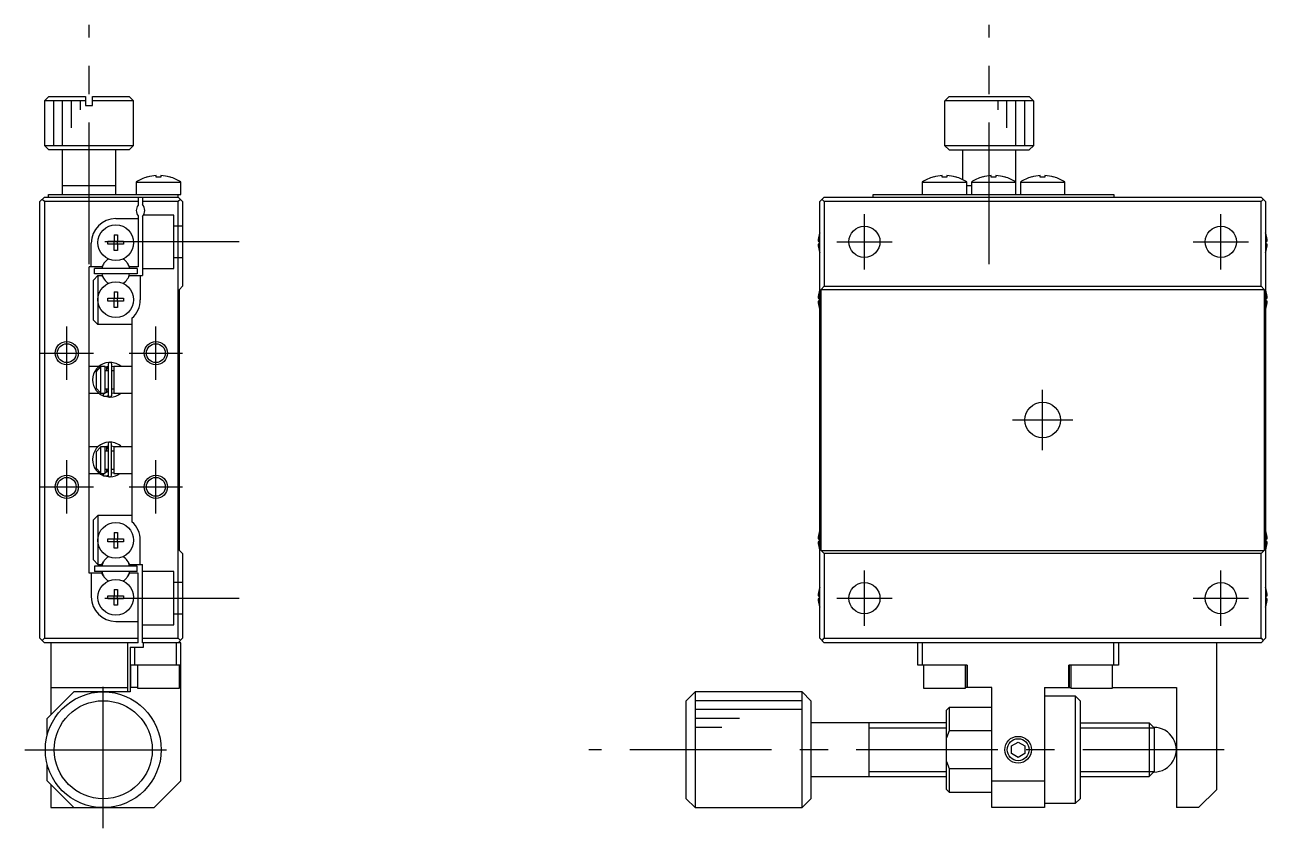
# Model space of a CAD drawing. Extents: x 0 to 319, y -8 to 229.
# Drawn here: x 179.3 to 318.7, y 77 to 167.1 of the extents above; entities that cross this region are included whole.
import ezdxf

# ---------------------------------------------------------------- set-up
doc = ezdxf.new("R2010")
doc.units = 0
doc.header["$LTSCALE"] = 0.5
doc.linetypes.add('CENTER', pattern=[50.8, 31.75, -6.35, 6.35, -6.35])
doc.linetypes.add('DASHED', pattern=[19.05, 12.7, -6.35])
for name, color, linetype in [('MSM_CENTER', 1, 'CENTER'), ('MSM_CONTINUOUS', 7, 'CONTINUOUS'), ('MSM_DASHED', 4, 'DASHED'), ('MSM_NARROW', 5, 'CONTINUOUS')]:
    doc.layers.add(name, color=color, linetype=linetype)

msp = doc.modelspace()

# ---------------------------------------------------------------- linework, layer by layer
at = {"layer": 'MSM_CENTER'}
for p, q in [((186.466949, 140.260006), (186.466949, 167.096461)), ((287.463838, 140.260006), (287.463838, 167.096461)), ((273.463838, 139.658491), (273.463838, 145.858491)), ((313.463838, 139.658491), (313.463838, 145.858491)), ((203.300918, 142.758491), (188.227579, 142.758491)), ((270.363838, 142.758491), (276.563838, 142.758491)), ((310.363838, 142.758491), (316.563838, 142.758491)), ((183.966948, 127.25849), (183.966948, 133.258492)), ((193.966948, 127.25849), (193.966948, 133.258492)), ((180.966947, 130.258491), (186.96695, 130.258491)), ((190.966947, 130.258491), (196.96695, 130.258491)), ((293.463838, 119.358491), (293.463838, 126.158491)), ((290.063838, 122.758491), (296.863838, 122.758491)), ((183.966948, 112.25849), (183.966948, 118.258492)), ((193.966948, 112.25849), (193.966948, 118.258492)), ((180.966947, 115.258491), (186.96695, 115.258491)), ((190.966947, 115.258491), (196.96695, 115.258491)), ((273.463838, 99.658491), (273.463838, 105.858491)), ((313.463838, 99.658491), (313.463838, 105.858491)), ((188.227579, 102.758491), (203.300918, 102.758491)), ((270.363838, 102.758491), (276.563838, 102.758491)), ((310.363838, 102.758491), (316.563838, 102.758491)), ((188.066949, 76.958491), (188.066949, 94.558491)), ((179.266949, 85.758491), (196.866949, 85.758491)), ((313.832077, 85.758491), (242.535535, 85.758491))]:
    msp.add_line(p, q, dxfattribs=at)
at = {"layer": 'MSM_CONTINUOUS'}
for p, q in [((181.966949, 159.058491), (181.466949, 158.558491)), ((181.966949, 159.058491), (186.066949, 159.058491)), ((186.066949, 159.058491), (186.066949, 158.058491)), ((186.866949, 159.058491), (190.966949, 159.058491)), ((186.866949, 158.058491), (186.866949, 159.058491)), ((191.466949, 158.558491), (190.966949, 159.058491)), ((282.479863, 158.558491), (282.981651, 159.058491)), ((282.981651, 159.058491), (291.946025, 159.058491)), ((291.946025, 159.058491), (292.447812, 158.558491)), ((186.066949, 158.558491), (181.466949, 158.558491)), ((181.466949, 158.558491), (181.466949, 153.558491)), ((186.066949, 158.058491), (186.866949, 158.058491)), ((191.466949, 158.558491), (186.866949, 158.558491)), ((191.466949, 153.558491), (191.466949, 158.558491)), ((282.463838, 158.058491), (282.479863, 158.058491)), ((282.463838, 158.058491), (282.463838, 153.558491)), ((282.479863, 158.058491), (282.479863, 158.558491)), ((292.447812, 158.558491), (282.479863, 158.558491)), ((292.447812, 158.558491), (292.447812, 158.058491)), ((292.447812, 158.058491), (292.463838, 158.058491)), ((292.463838, 153.558491), (292.463838, 158.058491)), ((181.466949, 153.558491), (191.466949, 153.558491)), ((181.466949, 153.558491), (181.966949, 153.058491)), ((190.966949, 153.058491), (191.466949, 153.558491)), ((282.463838, 153.558491), (292.463838, 153.558491)), ((282.463838, 153.558491), (282.963838, 153.058491)), ((291.963838, 153.058491), (292.463838, 153.558491)), ((190.966949, 153.058491), (181.966949, 153.058491)), ((183.466949, 153.058491), (183.466949, 148.058491)), ((189.466949, 148.058491), (189.466949, 153.058491)), ((282.963838, 153.058491), (291.963838, 153.058491)), ((284.463838, 153.058491), (284.463838, 149.73962)), ((290.463838, 148.058491), (290.463838, 153.058491)), ((191.766949, 149.450149), (196.766949, 149.450149)), ((191.766949, 149.450149), (191.766949, 148.058491)), ((193.008359, 150.021072), (193.005016, 150.027927)), ((194.006949, 150.021072), (194.006949, 150.193444)), ((194.526949, 150.021072), (194.006949, 150.021072)), ((194.526949, 150.193444), (194.526949, 150.021072)), ((195.528882, 150.027927), (195.525538, 150.021072)), ((196.766949, 148.058491), (196.766949, 149.450149)), ((279.963838, 149.450149), (279.963838, 148.058491)), ((279.963838, 149.450149), (284.963838, 149.450149)), ((281.205248, 150.021072), (281.201905, 150.027927)), ((282.203838, 150.021072), (282.203838, 150.193444)), ((282.723838, 150.021072), (282.203838, 150.021072)), ((282.723838, 150.193444), (282.723838, 150.021072)), ((283.725771, 150.027927), (283.722427, 150.021072)), ((284.963838, 148.058491), (284.963838, 149.450149)), ((285.463838, 149.450149), (285.463838, 148.058491)), ((285.463838, 149.450149), (290.463838, 149.450149)), ((286.705248, 150.021072), (286.701905, 150.027927)), ((287.703838, 150.021072), (287.703838, 150.193444)), ((288.223838, 150.021072), (287.703838, 150.021072)), ((288.223838, 150.193444), (288.223838, 150.021072)), ((289.225771, 150.027927), (289.222427, 150.021072)), ((290.963838, 149.450149), (290.963838, 148.058491)), ((290.963838, 149.450149), (295.963838, 149.450149)), ((292.205248, 150.021072), (292.201905, 150.027927)), ((293.203838, 150.021072), (293.203838, 150.193444)), ((293.723838, 150.021072), (293.203838, 150.021072)), ((293.723838, 150.193444), (293.723838, 150.021072)), ((294.725771, 150.027927), (294.722427, 150.021072)), ((295.963838, 148.058491), (295.963838, 149.450149)), ((180.966949, 147.258491), (181.466949, 147.758491)), ((181.466949, 147.758491), (196.466949, 147.758491)), ((181.916949, 147.758491), (181.916949, 148.058491)), ((181.916949, 148.058491), (196.766949, 148.058491)), ((183.466949, 149.058491), (189.466949, 149.058491)), ((191.966949, 147.758491), (191.966949, 146.858491)), ((192.466949, 147.758491), (192.466949, 146.919929)), ((196.416949, 148.058491), (196.416949, 147.758491)), ((196.966949, 147.258491), (196.466949, 147.758491)), ((268.963838, 147.758491), (268.463838, 147.258491)), ((268.963838, 147.758491), (317.963838, 147.758491)), ((274.463838, 147.758491), (274.463838, 148.058491)), ((274.463838, 148.058491), (301.463838, 148.058491)), ((284.963838, 149.058491), (285.463838, 149.058491)), ((301.463838, 148.058491), (301.463838, 147.758491)), ((318.463838, 147.258491), (317.963838, 147.758491)), ((180.966949, 98.258491), (180.966949, 147.258491)), ((181.466949, 147.258491), (181.216949, 147.508491)), ((191.966949, 147.258491), (181.466949, 147.258491)), ((181.466949, 147.258491), (181.466949, 98.258491)), ((196.466949, 147.258491), (192.466949, 147.258491)), ((196.716949, 147.508491), (196.466949, 147.258491)), ((196.466949, 98.258491), (196.466949, 147.258491)), ((196.966949, 147.258491), (196.966949, 137.758491)), ((268.463838, 98.258491), (268.463838, 147.258491)), ((268.963838, 147.258491), (268.713838, 147.508491)), ((268.963838, 147.258491), (268.963838, 137.758491)), ((317.963838, 147.258491), (268.963838, 147.258491)), ((318.213838, 147.508491), (317.963838, 147.258491)), ((317.963838, 137.758491), (317.963838, 147.258491)), ((318.463838, 147.258491), (318.463838, 98.258491)), ((189.466949, 145.358491), (191.966949, 145.358491)), ((191.966949, 145.658491), (191.966949, 139.958491)), ((192.466949, 145.597053), (192.466949, 138.958491)), ((186.716949, 139.958491), (186.716949, 142.608491)), ((188.580587, 142.478491), (188.580587, 142.838491)), ((188.580587, 142.838491), (189.286949, 142.838491)), ((189.286949, 142.478491), (188.580587, 142.478491)), ((189.286949, 143.544853), (189.646949, 143.544853)), ((189.286949, 143.544853), (189.286949, 142.838491)), ((189.297321, 142.828119), (189.286949, 142.838491)), ((189.297321, 142.488863), (189.286949, 142.478491)), ((189.286949, 141.77213), (189.286949, 142.478491)), ((189.297321, 142.828119), (189.636577, 142.828119)), ((189.297321, 142.488863), (189.297321, 142.828119)), ((189.636577, 142.488863), (189.297321, 142.488863)), ((189.636577, 142.828119), (189.646949, 142.838491)), ((189.636577, 142.828119), (189.636577, 142.488863)), ((189.636577, 142.488863), (189.646949, 142.478491)), ((189.646949, 143.544853), (189.646949, 142.838491)), ((189.646949, 142.838491), (190.35331, 142.838491)), ((189.646949, 142.478491), (189.646949, 141.77213)), ((190.35331, 142.478491), (189.646949, 142.478491)), ((190.35331, 142.838491), (190.35331, 142.478491)), ((268.273979, 142.838491), (268.394316, 142.838491)), ((268.394316, 142.478491), (268.273979, 142.478491)), ((268.389694, 143.547107), (268.394316, 143.544853)), ((268.394316, 142.838491), (268.394316, 142.478491)), ((318.533359, 143.544853), (318.537982, 143.547107)), ((318.533359, 142.838491), (318.653697, 142.838491)), ((318.533359, 142.478491), (318.533359, 142.838491)), ((318.653697, 142.478491), (318.533359, 142.478491)), ((189.646949, 141.77213), (189.286949, 141.77213)), ((268.394316, 141.77213), (268.389694, 141.769875)), ((318.537982, 141.769875), (318.533359, 141.77213)), ((187.922537, 139.958491), (186.466949, 139.958491)), ((186.466949, 105.558491), (186.466949, 139.958491)), ((191.866949, 139.758491), (187.066949, 139.758491)), ((187.066949, 139.158491), (187.066949, 139.758491)), ((188.092134, 140.252241), (187.922537, 139.958491)), ((191.011361, 139.958491), (190.841764, 140.252241)), ((191.966949, 139.958491), (191.011361, 139.958491)), ((191.866949, 139.758491), (191.866949, 139.158491)), ((186.966949, 138.458491), (187.466949, 138.958491)), ((186.966949, 133.958491), (186.966949, 138.458491)), ((191.866949, 139.158491), (187.066949, 139.158491)), ((187.466949, 138.958491), (187.922537, 138.958491)), ((187.466949, 138.958491), (187.466949, 133.458491)), ((187.922537, 138.958491), (188.092134, 138.664741)), ((190.841764, 138.664741), (191.011361, 138.958491)), ((191.011361, 138.958491), (192.466949, 138.958491)), ((192.216949, 138.958491), (192.216949, 136.258491)), ((189.286949, 137.144853), (189.646949, 137.144853)), ((189.286949, 137.144853), (189.286949, 136.438491)), ((189.646949, 137.144853), (189.646949, 136.438491)), ((196.616949, 137.408491), (196.966949, 137.758491)), ((196.616949, 108.108491), (196.616949, 137.408491)), ((268.389694, 137.147107), (268.394316, 137.144853)), ((268.613838, 137.408491), (268.963838, 137.758491)), ((268.613838, 108.108491), (268.613838, 137.408491)), ((268.613838, 137.408491), (318.313838, 137.408491)), ((268.963838, 137.758491), (317.963838, 137.758491)), ((317.963838, 137.758491), (318.313838, 137.408491)), ((318.313838, 137.408491), (318.313838, 108.108491)), ((318.533359, 137.144853), (318.537982, 137.147107)), ((188.580587, 136.078491), (188.580587, 136.438491)), ((188.580587, 136.438491), (189.286949, 136.438491)), ((189.286949, 136.078491), (188.580587, 136.078491)), ((189.297321, 136.428119), (189.286949, 136.438491)), ((189.297321, 136.088863), (189.286949, 136.078491)), ((189.286949, 135.37213), (189.286949, 136.078491)), ((189.646949, 135.37213), (189.286949, 135.37213)), ((189.297321, 136.428119), (189.636577, 136.428119)), ((189.297321, 136.088863), (189.297321, 136.428119)), ((189.636577, 136.088863), (189.297321, 136.088863)), ((189.636577, 136.428119), (189.646949, 136.438491)), ((189.636577, 136.428119), (189.636577, 136.088863)), ((189.636577, 136.088863), (189.646949, 136.078491)), ((189.646949, 136.438491), (190.35331, 136.438491)), ((189.646949, 136.078491), (189.646949, 135.37213)), ((190.35331, 136.078491), (189.646949, 136.078491)), ((190.35331, 136.438491), (190.35331, 136.078491)), ((268.273979, 136.438491), (268.394316, 136.438491)), ((268.394316, 136.078491), (268.273979, 136.078491)), ((268.394316, 135.37213), (268.389694, 135.369875)), ((268.394316, 136.438491), (268.394316, 136.078491)), ((318.533359, 136.438491), (318.653697, 136.438491)), ((318.533359, 136.078491), (318.533359, 136.438491)), ((318.653697, 136.078491), (318.533359, 136.078491)), ((318.537982, 135.369875), (318.533359, 135.37213)), ((187.466949, 133.458491), (186.966949, 133.958491)), ((191.266949, 134.179429), (191.266949, 111.337553)), ((191.266949, 133.458491), (187.466949, 133.458491)), ((187.56201, 128.758491), (186.466949, 128.758491)), ((187.266949, 128.175006), (187.766949, 128.704174)), ((188.266949, 128.758491), (187.766949, 128.758491)), ((187.766949, 128.758491), (187.766949, 125.758491)), ((188.048225, 129.058503), (188.037971, 129.054081)), ((188.100452, 129.07938), (188.047785, 129.059354)), ((188.266769, 128.717091), (188.614797, 128.804537)), ((188.266935, 128.71024), (188.27672, 128.711866)), ((188.266949, 125.758491), (188.266949, 128.758491)), ((188.614799, 128.258491), (188.266949, 128.258491)), ((188.27672, 128.711866), (188.291441, 128.713672)), ((188.291441, 128.713672), (188.306239, 128.714725)), ((188.306239, 128.714725), (188.321074, 128.71502)), ((188.321074, 128.71502), (188.335908, 128.714557)), ((188.335908, 128.714557), (188.350701, 128.713336)), ((188.350701, 128.713336), (188.365413, 128.711361)), ((188.365413, 128.711361), (188.380005, 128.708637)), ((188.380005, 128.708637), (188.394441, 128.705173)), ((188.394441, 128.705173), (188.40868, 128.700979)), ((188.40868, 128.700979), (188.422687, 128.696066)), ((188.422687, 128.696066), (188.436425, 128.69045)), ((188.436425, 128.69045), (188.449859, 128.684145)), ((188.449859, 128.684145), (188.462955, 128.677171)), ((188.462955, 128.677171), (188.47568, 128.669547)), ((188.466949, 128.258491), (188.466949, 128.675241)), ((188.47568, 128.669547), (188.488003, 128.661294)), ((188.488003, 128.661294), (188.499894, 128.652435)), ((188.499894, 128.652435), (188.511324, 128.642994)), ((188.511324, 128.642994), (188.522265, 128.632996)), ((188.522265, 128.632996), (188.532693, 128.622469)), ((188.532693, 128.622469), (188.542583, 128.61144)), ((188.542583, 128.61144), (188.551913, 128.599938)), ((188.551913, 128.599938), (188.56066, 128.587991)), ((188.56066, 128.587991), (188.568807, 128.575631)), ((188.568807, 128.575631), (188.576335, 128.562889)), ((188.576335, 128.562889), (188.583227, 128.549796)), ((188.583227, 128.549796), (188.58947, 128.536384)), ((188.58947, 128.536384), (188.595048, 128.522686)), ((188.595048, 128.522686), (188.599952, 128.508736)), ((188.599952, 128.508736), (188.604169, 128.494566)), ((188.604169, 128.494566), (188.607693, 128.48021)), ((188.607693, 128.48021), (188.610515, 128.465704)), ((188.610515, 128.465704), (188.612629, 128.451079)), ((188.612629, 128.451079), (188.614033, 128.436372)), ((188.614033, 128.436372), (188.614722, 128.421617)), ((188.614722, 128.421617), (188.614799, 128.414927)), ((188.614799, 129.016538), (188.614799, 125.516538)), ((188.792859, 129.215311), (188.692235, 129.211684)), ((189.014799, 125.516538), (189.014799, 129.016538)), ((189.266949, 128.258491), (189.014799, 128.258491)), ((189.014801, 128.804219), (189.267062, 128.749913)), ((191.266949, 128.758491), (189.266949, 128.758491)), ((189.266949, 128.758491), (189.266949, 125.758491)), ((187.266949, 128.175006), (187.266949, 126.341976)), ((186.466949, 125.758491), (187.580289, 125.758491)), ((187.766949, 125.812808), (187.266949, 126.341976)), ((187.766949, 125.758491), (188.266949, 125.758491)), ((188.038913, 125.478529), (188.10859, 125.706817)), ((188.044451, 125.489553), (188.044244, 125.484157)), ((188.044244, 125.484157), (188.044545, 125.479832)), ((188.045164, 125.495987), (188.044451, 125.489553)), ((188.044545, 125.479832), (188.045009, 125.477616)), ((188.045009, 125.477616), (188.047785, 125.473722)), ((188.046378, 125.503419), (188.045164, 125.495987)), ((188.048087, 125.511802), (188.046378, 125.503419)), ((188.047785, 125.473722), (188.078175, 125.461567)), ((188.050279, 125.521086), (188.048087, 125.511802)), ((188.052941, 125.531212), (188.050279, 125.521086)), ((188.056056, 125.542119), (188.052941, 125.531212)), ((188.059607, 125.553739), (188.056056, 125.542119)), ((188.063569, 125.566), (188.059607, 125.553739)), ((188.06792, 125.578826), (188.063569, 125.566)), ((188.072632, 125.592139), (188.06792, 125.578826)), ((188.077675, 125.605856), (188.072632, 125.592139)), ((188.08302, 125.619893), (188.077675, 125.605856)), ((188.078175, 125.461567), (188.110836, 125.450314)), ((188.088633, 125.634163), (188.08302, 125.619893)), ((188.094479, 125.648577), (188.088633, 125.634163)), ((188.100522, 125.663047), (188.094479, 125.648577)), ((188.09978, 125.453457), (188.787475, 125.317857)), ((188.106725, 125.677484), (188.100522, 125.663047)), ((188.11305, 125.691798), (188.106725, 125.677484)), ((188.10859, 125.706817), (188.134026, 125.758501)), ((188.110836, 125.450314), (188.144009, 125.440709)), ((188.119457, 125.7059), (188.11305, 125.691798)), ((188.125907, 125.719705), (188.119457, 125.7059)), ((188.132361, 125.733127), (188.125907, 125.719705)), ((188.138777, 125.746082), (188.132361, 125.733127)), ((188.145118, 125.758491), (188.138777, 125.746082)), ((188.270463, 125.82221), (188.266936, 125.822835)), ((188.266949, 126.258491), (188.614799, 126.258491)), ((188.285153, 125.820081), (188.270463, 125.82221)), ((188.29993, 125.818706), (188.285153, 125.820081)), ((188.314756, 125.818088), (188.29993, 125.818706)), ((188.329592, 125.818228), (188.314756, 125.818088)), ((188.344397, 125.819126), (188.329592, 125.818228)), ((188.359133, 125.820778), (188.344397, 125.819126)), ((188.373761, 125.823178), (188.359133, 125.820778)), ((188.388243, 125.826319), (188.373761, 125.823178)), ((188.402543, 125.830192), (188.388243, 125.826319)), ((188.416622, 125.834783), (188.402543, 125.830192)), ((188.430445, 125.840081), (188.416622, 125.834783)), ((188.443979, 125.846068), (188.430445, 125.840081)), ((188.457188, 125.852728), (188.443979, 125.846068)), ((188.470042, 125.860042), (188.457188, 125.852728)), ((188.466949, 125.858272), (188.466949, 126.258491)), ((188.482508, 125.86799), (188.470042, 125.860042)), ((188.494557, 125.876549), (188.482508, 125.86799)), ((188.50616, 125.885697), (188.494557, 125.876549)), ((188.517291, 125.895409), (188.50616, 125.885697)), ((188.527923, 125.90566), (188.517291, 125.895409)), ((188.518848, 125.447471), (188.551653, 125.458263)), ((188.538032, 125.916423), (188.527923, 125.90566)), ((188.547596, 125.927671), (188.538032, 125.916423)), ((188.556592, 125.939375), (188.547596, 125.927671)), ((188.551653, 125.458263), (188.583891, 125.470683)), ((188.565002, 125.951505), (188.556592, 125.939375)), ((188.572806, 125.964034), (188.565002, 125.951505)), ((188.579986, 125.976928), (188.572806, 125.964034)), ((188.586529, 125.990158), (188.579986, 125.976928)), ((188.583891, 125.470683), (188.61548, 125.484699)), ((188.592418, 126.003691), (188.586529, 125.990158)), ((188.597642, 126.017496), (188.592418, 126.003691)), ((188.602188, 126.031539), (188.597642, 126.017496)), ((188.606048, 126.045788), (188.602188, 126.031539)), ((188.609212, 126.060208), (188.606048, 126.045788)), ((188.611674, 126.074766), (188.609212, 126.060208)), ((188.613428, 126.089428), (188.611674, 126.074766)), ((188.61447, 126.104159), (188.613428, 126.089428)), ((188.614799, 126.118149), (188.61447, 126.104159)), ((188.61548, 125.484699), (188.617238, 125.485536)), ((189.014799, 126.258491), (189.266949, 126.258491)), ((189.267083, 125.783305), (189.014826, 125.728556)), ((189.266949, 125.758491), (191.266949, 125.758491)), ((188.144009, 125.440709), (188.17761, 125.432775)), ((188.17761, 125.432775), (188.211557, 125.426531)), ((188.211557, 125.426531), (188.245768, 125.421992)), ((188.245768, 125.421992), (188.280158, 125.419168)), ((188.280158, 125.419168), (188.314644, 125.418067)), ((188.314644, 125.418067), (188.34914, 125.41869)), ((188.34914, 125.41869), (188.383563, 125.421036)), ((188.383563, 125.421036), (188.417829, 125.425099)), ((188.417829, 125.425099), (188.451853, 125.430869)), ((188.451853, 125.430869), (188.485554, 125.438333)), ((188.485554, 125.438333), (188.518848, 125.447471)), ((188.037486, 120.116545), (187.984575, 120.092959)), ((188.089712, 120.137423), (188.037045, 120.117396)), ((188.604059, 120.07458), (188.604059, 116.57458)), ((188.78212, 120.273354), (188.681496, 120.269727)), ((189.004059, 116.57458), (189.004059, 120.07458)), ((187.48431, 119.758491), (186.466949, 119.758491)), ((187.266949, 119.175006), (187.766949, 119.704174)), ((187.266949, 119.175006), (187.266949, 117.341976)), ((188.399453, 119.758491), (187.766949, 119.758491)), ((187.766949, 119.758491), (187.766949, 116.758491)), ((188.214123, 119.758605), (188.262003, 119.777377)), ((188.218073, 119.75857), (188.266703, 119.770015)), ((188.262003, 119.777377), (188.604058, 119.862579)), ((188.266703, 119.770015), (188.280702, 119.771715)), ((188.266949, 116.758491), (188.266949, 119.758491)), ((188.604059, 119.258491), (188.266949, 119.258491)), ((188.280702, 119.771715), (188.2955, 119.772768)), ((188.2955, 119.772768), (188.310335, 119.773063)), ((188.310335, 119.773063), (188.325169, 119.772599)), ((188.325169, 119.772599), (188.339961, 119.771378)), ((188.339961, 119.771378), (188.354673, 119.769403)), ((188.354673, 119.769403), (188.369266, 119.76668)), ((188.369266, 119.76668), (188.383701, 119.763216)), ((188.383701, 119.763216), (188.397941, 119.759022)), ((188.397941, 119.759022), (188.411948, 119.754109)), ((188.411948, 119.754109), (188.425686, 119.748492)), ((188.425686, 119.748492), (188.43912, 119.742188)), ((188.43912, 119.742188), (188.452216, 119.735214)), ((188.452216, 119.735214), (188.464941, 119.727589)), ((188.464941, 119.727589), (188.477264, 119.719336)), ((188.466949, 119.258491), (188.466949, 119.726317)), ((188.477264, 119.719336), (188.489155, 119.710477)), ((188.489155, 119.710477), (188.500584, 119.701036)), ((188.500584, 119.701036), (188.511526, 119.691039)), ((188.511526, 119.691039), (188.521954, 119.680512)), ((188.521954, 119.680512), (188.531844, 119.669483)), ((188.531844, 119.669483), (188.541173, 119.65798)), ((188.541173, 119.65798), (188.549921, 119.646034)), ((188.549921, 119.646034), (188.558068, 119.633674)), ((188.558068, 119.633674), (188.565596, 119.620932)), ((188.565596, 119.620932), (188.572488, 119.607839)), ((188.572488, 119.607839), (188.57873, 119.594427)), ((188.57873, 119.594427), (188.584309, 119.580729)), ((188.584309, 119.580729), (188.589212, 119.566778)), ((188.589212, 119.566778), (188.59343, 119.552608)), ((188.59343, 119.552608), (188.596953, 119.538253)), ((188.596953, 119.538253), (188.599775, 119.523746)), ((188.599775, 119.523746), (188.60189, 119.509122)), ((188.60189, 119.509122), (188.603293, 119.494415)), ((188.603293, 119.494415), (188.603983, 119.479659)), ((188.603983, 119.479659), (188.604059, 119.472969)), ((189.266949, 119.258491), (189.004059, 119.258491)), ((189.004062, 119.862261), (189.299885, 119.794028)), ((191.266949, 119.758491), (189.266949, 119.758491)), ((189.266949, 119.758491), (189.266949, 116.758491)), ((189.299885, 119.794028), (189.39477, 119.758626)), ((187.766949, 116.812808), (187.266949, 117.341976)), ((188.266949, 117.258491), (188.604059, 117.258491)), ((188.466949, 116.922914), (188.466949, 117.258491)), ((188.591449, 117.089582), (188.586902, 117.075539)), ((188.595309, 117.10383), (188.591449, 117.089582)), ((188.598473, 117.11825), (188.595309, 117.10383)), ((188.600935, 117.132809), (188.598473, 117.11825)), ((188.602689, 117.147471), (188.600935, 117.132809)), ((188.603731, 117.162202), (188.602689, 117.147471)), ((188.604059, 117.176191), (188.603731, 117.162202)), ((189.004059, 117.258491), (189.266949, 117.258491)), ((186.466949, 116.758491), (187.645531, 116.758491)), ((187.766949, 116.758491), (188.266949, 116.758491)), ((188.028175, 116.536575), (188.094958, 116.758494)), ((188.033682, 116.547198), (188.033508, 116.541959)), ((188.033508, 116.541959), (188.033824, 116.537754)), ((188.034344, 116.553441), (188.033682, 116.547198)), ((188.033824, 116.537754), (188.03427, 116.535658)), ((188.03427, 116.535658), (188.037045, 116.531764)), ((188.03549, 116.560649), (188.034344, 116.553441)), ((188.037114, 116.56878), (188.03549, 116.560649)), ((188.037045, 116.531764), (188.067436, 116.51961)), ((188.039206, 116.577787), (188.037114, 116.56878)), ((188.041754, 116.587614), (188.039206, 116.577787)), ((188.044741, 116.598203), (188.041754, 116.587614)), ((188.048151, 116.609493), (188.044741, 116.598203)), ((188.051963, 116.621414), (188.048151, 116.609493)), ((188.056155, 116.633897), (188.051963, 116.621414)), ((188.060701, 116.646866), (188.056155, 116.633897)), ((188.065575, 116.660245), (188.060701, 116.646866)), ((188.070747, 116.673954), (188.065575, 116.660245)), ((188.067436, 116.51961), (188.100097, 116.508357)), ((188.076186, 116.687912), (188.070747, 116.673954)), ((188.081861, 116.702034), (188.076186, 116.687912)), ((188.087737, 116.716238), (188.081861, 116.702034)), ((188.09378, 116.730439), (188.087737, 116.716238)), ((188.089041, 116.511499), (188.776736, 116.375899)), ((188.099953, 116.744551), (188.09378, 116.730439)), ((188.10622, 116.758491), (188.099953, 116.744551)), ((188.100097, 116.508357), (188.133269, 116.498751)), ((188.133269, 116.498751), (188.166871, 116.490817)), ((188.166871, 116.490817), (188.200818, 116.484573)), ((188.200818, 116.484573), (188.235029, 116.480034)), ((188.235029, 116.480034), (188.269419, 116.477211)), ((188.274414, 116.878124), (188.266936, 116.879111)), ((188.269419, 116.477211), (188.303904, 116.47611)), ((188.289191, 116.876749), (188.274414, 116.878124)), ((188.304017, 116.876131), (188.289191, 116.876749)), ((188.303904, 116.47611), (188.338401, 116.476733)), ((188.318852, 116.876271), (188.304017, 116.876131)), ((188.333657, 116.877169), (188.318852, 116.876271)), ((188.348394, 116.878821), (188.333657, 116.877169)), ((188.338401, 116.476733), (188.372824, 116.479079)), ((188.363022, 116.881221), (188.348394, 116.878821)), ((188.377504, 116.884362), (188.363022, 116.881221)), ((188.372824, 116.479079), (188.40709, 116.483142)), ((188.391803, 116.888234), (188.377504, 116.884362)), ((188.405883, 116.892826), (188.391803, 116.888234)), ((188.419706, 116.898123), (188.405883, 116.892826)), ((188.40709, 116.483142), (188.441114, 116.488912)), ((188.43324, 116.904111), (188.419706, 116.898123)), ((188.446449, 116.910771), (188.43324, 116.904111)), ((188.441114, 116.488912), (188.474815, 116.496375)), ((188.459303, 116.918085), (188.446449, 116.910771)), ((188.471769, 116.926033), (188.459303, 116.918085)), ((188.483818, 116.934592), (188.471769, 116.926033)), ((188.474815, 116.496375), (188.508109, 116.505514)), ((188.495421, 116.94374), (188.483818, 116.934592)), ((188.506551, 116.953452), (188.495421, 116.94374)), ((188.517184, 116.963703), (188.506551, 116.953452)), ((188.508109, 116.505514), (188.540914, 116.516306)), ((188.527293, 116.974466), (188.517184, 116.963703)), ((188.536857, 116.985713), (188.527293, 116.974466)), ((188.545853, 116.997417), (188.536857, 116.985713)), ((188.540914, 116.516306), (188.573151, 116.528725)), ((188.554263, 117.009548), (188.545853, 116.997417)), ((188.562066, 117.022076), (188.554263, 117.009548)), ((188.569247, 117.034971), (188.562066, 117.022076)), ((188.575789, 117.048201), (188.569247, 117.034971)), ((188.573151, 116.528725), (188.604741, 116.542742)), ((188.581679, 117.061734), (188.575789, 117.048201)), ((188.586902, 117.075539), (188.581679, 117.061734)), ((188.604741, 116.542742), (188.606499, 116.543578)), ((189.267101, 116.844678), (189.004086, 116.786599)), ((189.266949, 116.758491), (191.266949, 116.758491)), ((186.966949, 111.558491), (187.466949, 112.058491)), ((186.966949, 107.058491), (186.966949, 111.558491)), ((191.266949, 112.058491), (187.466949, 112.058491)), ((187.466949, 112.058491), (187.466949, 106.558491)), ((189.286949, 110.144853), (189.646949, 110.144853)), ((189.286949, 110.144853), (189.286949, 109.438491)), ((189.646949, 110.144853), (189.646949, 109.438491)), ((268.389694, 110.147107), (268.394316, 110.144853)), ((318.533359, 110.144853), (318.537982, 110.147107)), ((188.580587, 109.078491), (188.580587, 109.438491)), ((188.580587, 109.438491), (189.286949, 109.438491)), ((189.286949, 109.078491), (188.580587, 109.078491)), ((189.297321, 109.428119), (189.286949, 109.438491)), ((189.297321, 109.088863), (189.286949, 109.078491)), ((189.286949, 108.37213), (189.286949, 109.078491)), ((189.297321, 109.428119), (189.636577, 109.428119)), ((189.297321, 109.088863), (189.297321, 109.428119)), ((189.636577, 109.088863), (189.297321, 109.088863)), ((189.636577, 109.428119), (189.646949, 109.438491)), ((189.636577, 109.428119), (189.636577, 109.088863)), ((189.636577, 109.088863), (189.646949, 109.078491)), ((189.646949, 109.438491), (190.35331, 109.438491)), ((189.646949, 109.078491), (189.646949, 108.37213)), ((190.35331, 109.078491), (189.646949, 109.078491)), ((190.35331, 109.438491), (190.35331, 109.078491)), ((192.216949, 106.558491), (192.216949, 109.258491)), ((268.273979, 109.438491), (268.394316, 109.438491)), ((268.394316, 109.078491), (268.273979, 109.078491)), ((268.394316, 109.438491), (268.394316, 109.078491)), ((318.533359, 109.438491), (318.653697, 109.438491)), ((318.533359, 109.078491), (318.533359, 109.438491)), ((318.653697, 109.078491), (318.533359, 109.078491)), ((189.646949, 108.37213), (189.286949, 108.37213)), ((196.966949, 107.758491), (196.616949, 108.108491)), ((196.966949, 107.758491), (196.966949, 98.258491)), ((268.394316, 108.37213), (268.389694, 108.369875)), ((268.963838, 107.758491), (268.613838, 108.108491)), ((268.613838, 108.108491), (318.313838, 108.108491)), ((268.963838, 107.758491), (268.963838, 98.258491)), ((317.963838, 107.758491), (268.963838, 107.758491)), ((318.313838, 108.108491), (317.963838, 107.758491)), ((317.963838, 98.258491), (317.963838, 107.758491)), ((318.537982, 108.369875), (318.533359, 108.37213)), ((187.466949, 106.558491), (186.966949, 107.058491)), ((191.866949, 106.358491), (187.066949, 106.358491)), ((187.066949, 106.358491), (187.066949, 105.758491)), ((187.466949, 106.558491), (187.922537, 106.558491)), ((187.922537, 106.558491), (188.092134, 106.852241)), ((190.841764, 106.852241), (191.011361, 106.558491)), ((191.011361, 106.558491), (192.466949, 106.558491)), ((191.866949, 105.758491), (191.866949, 106.358491)), ((192.466949, 97.758491), (192.466949, 106.558491)), ((187.922537, 105.558491), (186.466949, 105.558491)), ((186.716949, 105.558491), (186.716949, 102.908491)), ((191.866949, 105.758491), (187.066949, 105.758491)), ((188.092134, 105.264741), (187.922537, 105.558491)), ((191.011361, 105.558491), (190.841764, 105.264741)), ((191.966949, 105.558491), (191.011361, 105.558491)), ((191.966949, 97.758491), (191.966949, 105.558491)), ((189.286949, 103.744853), (189.646949, 103.744853)), ((189.286949, 103.744853), (189.286949, 103.038491)), ((189.646949, 103.744853), (189.646949, 103.038491)), ((268.389694, 103.747107), (268.394316, 103.744853)), ((318.533359, 103.744853), (318.537982, 103.747107)), ((188.580587, 102.678491), (188.580587, 103.038491)), ((188.580587, 103.038491), (189.286949, 103.038491)), ((189.286949, 102.678491), (188.580587, 102.678491)), ((189.297321, 103.028119), (189.286949, 103.038491)), ((189.297321, 102.688863), (189.286949, 102.678491)), ((189.286949, 101.97213), (189.286949, 102.678491)), ((189.646949, 101.97213), (189.286949, 101.97213)), ((189.297321, 103.028119), (189.636577, 103.028119)), ((189.297321, 102.688863), (189.297321, 103.028119)), ((189.636577, 102.688863), (189.297321, 102.688863)), ((189.636577, 103.028119), (189.646949, 103.038491)), ((189.636577, 103.028119), (189.636577, 102.688863)), ((189.636577, 102.688863), (189.646949, 102.678491)), ((189.646949, 103.038491), (190.35331, 103.038491)), ((189.646949, 102.678491), (189.646949, 101.97213)), ((190.35331, 102.678491), (189.646949, 102.678491)), ((190.35331, 103.038491), (190.35331, 102.678491)), ((268.273979, 103.038491), (268.394316, 103.038491)), ((268.394316, 102.678491), (268.273979, 102.678491)), ((268.394316, 101.97213), (268.389694, 101.969875)), ((268.394316, 103.038491), (268.394316, 102.678491)), ((318.533359, 103.038491), (318.653697, 103.038491)), ((318.533359, 102.678491), (318.533359, 103.038491)), ((318.653697, 102.678491), (318.533359, 102.678491)), ((318.537982, 101.969875), (318.533359, 101.97213)), ((189.466949, 100.158491), (191.966949, 100.158491)), ((181.466949, 97.758491), (180.966949, 98.258491)), ((181.216949, 98.008491), (181.466949, 98.258491)), ((181.466949, 98.258491), (191.966949, 98.258491)), ((191.966949, 97.758491), (181.466949, 97.758491)), ((182.166949, 97.758491), (182.166949, 89.658491)), ((190.766949, 97.758491), (190.766949, 92.258491)), ((192.466949, 98.258491), (196.466949, 98.258491)), ((196.766949, 97.758491), (192.466949, 97.758491)), ((192.566949, 97.258491), (192.566949, 97.758491)), ((196.266949, 95.258491), (196.266949, 97.758491)), ((196.466949, 98.258491), (196.716949, 98.008491)), ((196.966949, 98.258491), (196.466949, 97.758491)), ((196.766949, 82.258491), (196.766949, 97.758491)), ((268.463838, 98.258491), (268.963838, 97.758491)), ((268.713838, 98.008491), (268.963838, 98.258491)), ((268.963838, 98.258491), (317.963838, 98.258491)), ((317.963838, 97.758491), (268.963838, 97.758491)), ((279.463838, 95.258491), (279.463838, 97.758491)), ((279.963838, 97.758491), (279.963838, 95.258491)), ((301.463838, 95.258491), (301.463838, 97.758491)), ((301.963838, 97.758491), (301.963838, 95.258491)), ((312.963838, 97.758491), (312.963838, 81.258491)), ((317.963838, 98.258491), (318.213838, 98.008491)), ((317.963838, 97.758491), (318.463838, 98.258491)), ((191.066949, 97.258491), (191.066949, 92.258491)), ((191.066949, 97.258491), (192.566949, 97.258491)), ((191.566949, 97.258491), (191.566949, 95.258491)), ((196.766949, 95.258491), (191.066949, 95.258491)), ((191.107213, 95.258491), (191.107213, 92.758491)), ((191.916949, 95.258491), (191.916949, 92.658491)), ((196.616949, 92.658491), (196.616949, 95.258491)), ((196.69777, 92.758491), (196.69777, 95.258491)), ((285.011366, 95.258491), (279.463838, 95.258491)), ((280.113838, 95.258491), (280.113838, 92.658491)), ((284.813838, 92.658491), (284.813838, 95.258491)), ((284.981993, 92.758491), (284.981993, 95.258491)), ((285.011366, 95.258491), (285.011366, 92.758491)), ((296.41631, 92.758491), (296.41631, 95.258491)), ((301.963838, 95.258491), (296.41631, 95.258491)), ((296.445682, 95.258491), (296.445682, 92.758491)), ((296.613838, 95.258491), (296.613838, 92.658491)), ((301.313838, 92.658491), (301.313838, 95.258491)), ((184.766949, 92.258491), (181.766949, 89.258491)), ((182.166949, 92.758491), (190.766949, 92.758491)), ((191.066949, 92.258491), (184.766949, 92.258491)), ((191.916949, 92.758491), (191.066949, 92.758491)), ((191.916949, 92.658491), (196.616949, 92.658491)), ((196.766949, 92.758491), (196.616949, 92.758491)), ((254.463838, 92.258491), (253.463838, 91.258491)), ((254.463838, 92.258491), (254.463838, 79.258491)), ((266.463838, 92.258491), (254.463838, 92.258491)), ((267.463838, 91.258491), (266.463838, 92.258491)), ((266.463838, 79.258491), (266.463838, 92.258491)), ((280.113838, 92.658491), (284.813838, 92.658491)), ((287.763838, 92.758491), (284.813838, 92.758491)), ((287.763838, 79.258491), (287.763838, 92.758491)), ((293.663838, 92.758491), (296.613838, 92.758491)), ((293.663838, 92.758491), (293.663838, 79.258491)), ((296.613838, 92.658491), (301.313838, 92.658491)), ((301.313838, 92.758491), (308.463838, 92.758491)), ((308.463838, 92.758491), (308.463838, 79.258491)), ((253.463838, 80.258491), (253.463838, 91.258491)), ((267.463838, 91.258491), (267.463838, 80.258717)), ((297.163838, 91.758491), (293.663838, 91.758491)), ((297.163838, 79.758491), (297.163838, 91.758491)), ((297.663838, 91.258491), (297.163838, 91.758491)), ((297.663838, 91.258491), (297.663838, 80.258491)), ((181.766949, 87.358491), (181.766949, 89.258491)), ((282.963838, 90.508491), (282.663838, 90.208491)), ((282.663838, 81.308491), (282.663838, 90.208491)), ((282.963838, 90.508491), (282.963838, 87.879811)), ((287.763838, 90.508491), (282.963838, 90.508491)), ((282.663818, 88.758491), (267.463838, 88.758491)), ((273.963838, 88.758496), (273.963838, 82.758486)), ((282.963838, 87.879811), (282.663838, 87.077582)), ((287.763838, 87.879811), (282.963838, 87.879811)), ((297.663838, 88.758491), (305.422338, 88.758491)), ((305.422338, 88.758491), (305.422338, 82.758491)), ((305.963838, 88.216991), (305.422338, 88.758491)), ((305.963838, 88.216991), (305.963838, 83.299991)), ((289.963838, 86.191504), (290.713838, 86.624517)), ((290.713838, 86.624517), (291.463838, 86.191504)), ((289.963838, 85.325478), (289.963838, 86.191504)), ((290.713838, 84.892466), (289.963838, 85.325478)), ((291.463838, 85.325478), (290.713838, 84.892466)), ((291.463838, 86.191504), (291.463838, 85.325478)), ((181.766949, 82.258491), (181.766949, 84.158491)), ((282.663838, 84.439401), (282.963838, 83.637171)), ((282.963838, 83.637171), (282.963838, 81.008491)), ((282.963838, 83.637171), (287.763838, 83.637171)), ((181.766949, 82.258491), (184.766949, 79.258491)), ((193.766949, 79.258491), (196.766949, 82.258491)), ((267.463838, 82.758491), (282.663818, 82.758491)), ((287.763838, 82.258491), (293.663838, 82.258491)), ((297.663838, 82.758491), (305.422338, 82.758491)), ((305.422338, 82.758491), (305.963838, 83.299991)), ((182.166949, 81.858491), (182.166949, 79.258491)), ((282.663838, 81.308491), (282.963838, 81.008491)), ((282.963838, 81.008491), (287.763838, 81.008491)), ((310.963838, 79.258491), (312.963838, 81.258491)), ((253.463838, 80.258491), (254.463838, 79.258491)), ((266.463838, 79.258491), (267.463838, 80.258491)), ((293.663838, 79.758491), (297.163838, 79.758491)), ((297.163838, 79.758491), (297.663838, 80.258491)), ((182.166949, 79.258491), (193.766949, 79.258491)), ((254.463838, 79.258491), (266.463838, 79.258491)), ((293.663838, 79.258491), (287.763838, 79.258491)), ((310.963838, 79.258491), (308.463838, 79.258491))]:
    msp.add_line(p, q, dxfattribs=at)
for centre, radius in [((189.466949, 142.658491), 2), ((273.463838, 142.758491), 1.75), ((313.463838, 142.758491), 1.75), ((189.466949, 136.258491), 2), ((183.966949, 130.258491), 1.0565), ((193.966949, 130.258491), 1.0565), ((293.463838, 122.758491), 2), ((183.966948, 115.258491), 1.0565), ((193.966948, 115.258491), 1.0565), ((189.466949, 109.258491), 2), ((189.466949, 102.858491), 2), ((273.463838, 102.758491), 1.75), ((313.463838, 102.758491), 1.75), ((188.066949, 85.758491), 6.5), ((188.066949, 85.758491), 5.5), ((290.713838, 85.758491), 1.2295)]:
    msp.add_circle(centre, radius, dxfattribs=at)
for centre, radius, start, end in [((194.266949, 145.708491), 4.5, 106.285843, 123.748989), ((194.266949, 145.708491), 4.492483, 93.317816, 106.26943), ((194.266949, 145.708491), 4.492483, 73.73057, 86.682184), ((194.266949, 145.708491), 4.5, 56.251011, 73.714157), ((282.463838, 145.708491), 4.5, 106.285843, 123.748989), ((282.463838, 145.708491), 4.492483, 93.317816, 106.26943), ((282.463838, 145.708491), 4.492483, 73.73057, 86.682184), ((282.463838, 145.708491), 4.5, 56.251011, 73.714157), ((287.963838, 145.708491), 4.5, 106.285843, 123.748989), ((287.963838, 145.708491), 4.492483, 93.317816, 106.26943), ((287.963838, 145.708491), 4.492483, 73.73057, 86.682184), ((287.963838, 145.708491), 4.5, 56.251011, 73.714157), ((293.463838, 145.708491), 4.5, 106.285843, 123.748989), ((293.463838, 145.708491), 4.492483, 93.317816, 106.26943), ((293.463838, 145.708491), 4.492483, 73.73057, 86.682184), ((293.463838, 145.708491), 4.5, 56.251011, 73.714157), ((192.766949, 146.258491), 1, 143.130102, 216.869898), ((191.716949, 146.258491), 1, 318.590378, 41.409622), ((189.466949, 142.608491), 2.75, 90, 180), ((271.463838, 142.658491), 3.2, 159.635865, 163.877467), ((315.463838, 142.658491), 3.2, 16.122533, 20.364135), ((271.463838, 142.658491), 3.194933, 163.893288, 176.770291), ((271.463838, 142.658491), 3.194933, 183.229709, 196.106712), ((315.463838, 142.658491), 3.194933, 3.229709, 16.106712), ((315.463838, 142.658491), 3.194933, 343.893288, 356.770291), ((189.581949, 139.343681), 1.75, 121.886504, 135.004406), ((189.466949, 139.45849), 1.5875, 120.433182, 134.999974), ((189.466949, 139.45849), 1.5875, 45.000026, 59.566818), ((189.351949, 139.343681), 1.75, 44.995594, 58.113496), ((271.463838, 142.658491), 3.2, 196.122533, 200.364135), ((315.463838, 142.658491), 3.2, 339.635865, 343.877467), ((189.466949, 139.45849), 1.5875, 150, 169.10691), ((189.466949, 139.458491), 1.5875, 135, 150), ((189.466949, 139.458491), 1.5875, 30, 45), ((189.466949, 139.45849), 1.5875, 10.89309, 30), ((189.466949, 139.45849), 1.5875, 190.893016, 239.566737), ((189.581949, 139.573301), 1.75, 224.995594, 238.113496), ((189.466949, 139.45849), 1.5875, 300.433263, 349.106984), ((189.351949, 139.573301), 1.75, 301.886504, 315.004406), ((271.463838, 136.258491), 3.194933, 163.893288, 176.770291), ((271.463838, 136.258491), 3.2, 159.635865, 163.877467), ((315.463838, 136.258491), 3.2, 16.122533, 20.364135), ((315.463838, 136.258491), 3.194933, 3.229709, 16.106712), ((189.466949, 136.258491), 2.75, 310.885193, 0), ((271.463838, 136.258491), 3.194933, 183.229709, 196.106712), ((271.463838, 136.258491), 3.2, 196.122533, 200.364135), ((315.463838, 136.258491), 3.2, 339.635865, 343.877467), ((315.463838, 136.258491), 3.194933, 343.893288, 356.770291), ((188.815267, 127.266436), 1.949135, 93.61900095, 246.81936618), ((188.814799, 129.016538), 0.2, 0, 180), ((188.815036, 127.268052), 1.947318, 49.957352, 89.186904), ((188.814799, 125.516538), 0.2, 180, 0), ((188.812879, 127.27192), 1.954341, 270.753242, 309.236663), ((188.804528, 118.324479), 1.949135, 93.61900351, 246.81936875), ((188.804059, 120.07458), 0.2, 0, 180), ((188.80422, 118.325605), 1.947808, 47.380449, 89.184842), ((188.804059, 116.57458), 0.2, 180, 0), ((188.801768, 118.331897), 1.95628, 270.763408, 306.440289), ((189.466949, 109.258491), 2.75, 0, 49.114807), ((271.463838, 109.258491), 3.194933, 163.893288, 176.770291), ((271.463838, 109.258491), 3.2, 159.635865, 163.877467), ((315.463838, 109.258491), 3.2, 16.122533, 20.364135), ((315.463838, 109.258491), 3.194933, 3.229709, 16.106712), ((271.463838, 109.258491), 3.194933, 183.229709, 196.106712), ((315.463838, 109.258491), 3.194933, 343.893288, 356.770291), ((189.466949, 106.058492), 1.5875, 120.433263, 169.106984), ((189.581949, 105.943681), 1.75, 121.886504, 135.004406), ((189.466949, 106.058492), 1.5875, 10.893016, 59.566737), ((189.351949, 105.943681), 1.75, 44.995594, 58.113496), ((271.463838, 109.258491), 3.2, 196.122533, 200.364135), ((315.463838, 109.258491), 3.2, 339.635865, 343.877467), ((189.466949, 106.058492), 1.5875, 190.89309, 210), ((189.466949, 106.058491), 1.5875, 210, 225), ((189.466949, 106.058492), 1.5875, 225.000026, 239.566818), ((189.581949, 106.173301), 1.75, 224.995594, 238.113496), ((189.466949, 106.058492), 1.5875, 300.433182, 314.999974), ((189.351949, 106.173301), 1.75, 301.886504, 315.004406), ((189.466949, 106.058491), 1.5875, 315, 330), ((189.466949, 106.058492), 1.5875, 329.999969, 349.10691), ((271.463838, 102.858491), 3.194933, 163.893288, 176.770291), ((271.463838, 102.858491), 3.2, 159.635865, 163.877467), ((315.463838, 102.858491), 3.2, 16.122533, 20.364135), ((315.463838, 102.858491), 3.194933, 3.229709, 16.106712), ((189.466949, 102.908491), 2.75, 180, 270), ((271.463838, 102.858491), 3.194933, 183.229709, 196.106712), ((271.463838, 102.858491), 3.2, 196.122533, 200.364135), ((315.463838, 102.858491), 3.2, 339.635865, 343.877467), ((315.463838, 102.858491), 3.194933, 343.893288, 356.770291), ((305.963838, 85.758491), 2.5, 269.05661378, 90.94338622)]:
    msp.add_arc(centre, radius, start, end, dxfattribs=at)
at = {"layer": 'MSM_DASHED'}
for p, q in [((195.966949, 145.758491), (192.58268, 145.758491)), ((195.966949, 139.758491), (195.966949, 145.758491)), ((196.966949, 144.508491), (195.966949, 144.508491)), ((195.966949, 141.008491), (196.966949, 141.008491)), ((192.466949, 139.758491), (195.966949, 139.758491)), ((195.966949, 105.758491), (192.466949, 105.758491)), ((195.966949, 99.758491), (195.966949, 105.758491)), ((196.966949, 104.508491), (195.966949, 104.508491)), ((195.966949, 101.008491), (196.966949, 101.008491)), ((192.466949, 99.758491), (195.966949, 99.758491))]:
    msp.add_line(p, q, dxfattribs=at)
at = {"layer": 'MSM_NARROW'}
for p, q in [((182.466949, 158.558491), (182.466949, 153.558491)), ((183.466949, 158.558491), (183.466949, 153.558491)), ((184.466949, 158.558491), (184.466949, 155.558491)), ((185.466949, 158.558491), (185.466949, 157.558491)), ((288.463838, 157.558491), (288.463838, 158.558491)), ((289.463838, 155.558491), (289.463838, 158.558491)), ((290.463838, 153.558491), (290.463838, 158.558491)), ((291.463838, 153.558491), (291.463838, 158.558491)), ((266.463838, 91.258491), (254.463838, 91.258491)), ((266.463838, 90.258491), (254.463838, 90.258491)), ((259.463838, 89.258491), (254.463838, 89.258491)), ((257.463838, 88.258491), (254.463838, 88.258491)), ((273.963838, 88.216991), (282.663838, 88.216991)), ((297.663838, 88.216991), (305.963838, 88.216991)), ((273.963838, 83.299991), (282.663838, 83.299991)), ((297.663838, 83.299991), (305.963838, 83.299991))]:
    msp.add_line(p, q, dxfattribs=at)
for centre, radius in [((183.966949, 130.258491), 1.3), ((193.966949, 130.258491), 1.3), ((183.966948, 115.258491), 1.3), ((193.966948, 115.258491), 1.3), ((290.713838, 85.758491), 1.5)]:
    msp.add_circle(centre, radius, dxfattribs=at)

doc.saveas('drawing.dxf')
